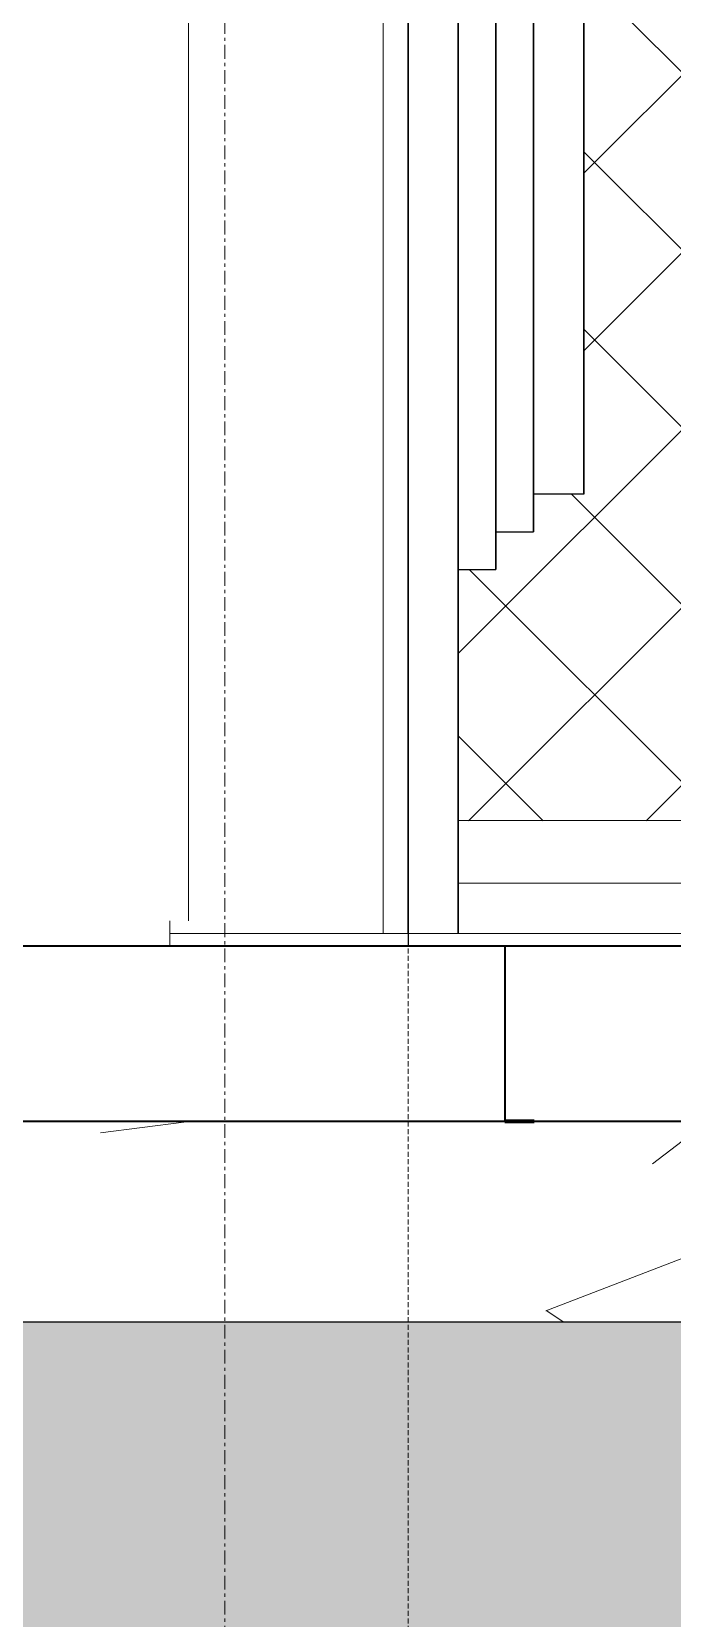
# Model space of a CAD drawing. Header units: millimetres. Extents: x 652554 to 1678317, y -308114 to 170803.
# Drawn here: x 755027 to 755282, y 153638 to 154270 of the extents above; entities that cross this region are included whole.
import ezdxf

# ---------------------------------------------------------------- set-up
doc = ezdxf.new("R2010")
doc.units = ezdxf.units.MM
for name, pattern in [('Centre', [31.749999999999996, 6.349999999999999, -4.7625, 15.875, -4.7625]), ('DPA_Grid _ Level 100', [10, 5.5, -1.6, 1.3, -1.6]), ('DPA_Hidden 50', [3, 2, -1])]:
    doc.linetypes.add(name, pattern=pattern)
doc.layers.add('000 - 0_HIDE_OBJ_FRAMING_DEF_SUB_1', color=251, linetype='Continuous')
doc.layers.add('DIM', color=1, linetype='Continuous')
for name, color, linetype, lineweight in [('A-DETL', 1, 'Continuous', 70), ('A-DETL-GENF', 2, 'Continuous', 35), ('A-DETL-THIN', 1, 'Continuous', 25), ('A-FLOR-E', 2, 'Continuous', 35), ('A-FLOR-FNSH', 2, 'Continuous', 70), ('A-FLOR-LEVL', 3, 'Continuous', 9), ('A-FLOR-PATT', 1, 'Continuous', 70), ('A-GENM', 1, 'Continuous', 9), ('A-GLAZ-CURT', 2, 'Continuous', 9), ('S-GRID', 251, 'Continuous', 9)]:
    doc.layers.add(name, color=color, linetype=linetype, lineweight=lineweight)

# ---------------------------------------------------------------- blocks, each defined once
blk = doc.blocks.new('DPA_CP_Fence Type D - Fence Post Left w MRTA Logo-15315861-2240-01 ENTRANCE 2 ELEVATION 2')
at = {"layer": 'A-GLAZ-CURT'}
h = blk.add_hatch(dxfattribs=at)
h.set_pattern_fill('FP_14', color=256, style=0, pattern_type=2)
h.set_pattern_definition([(45, (-16308.714, 101220), (-35.35533905932738, 35.35533905932738), []), (135, (-16308.714, 101220), (-35.35533905932738, -35.35533905932737), [])])
h.paths.add_polyline_path([(-16158.99284360619, 101269.8683475028), (-15621.49284360621, 101269.8683475028), (-15621.49284360621, 102030.0000000003), (-15623.49284360621, 102030.0000000003), (-15623.49284360621, 102080.0000000003), (-15621.49284360621, 102080.0000000003), (-15621.49284360621, 102180.0000000003), (-15601.29096996294, 102198.8990282256), (-15583.52570999661, 102209.8847019811), (-15565.03904005489, 102216.6499188311), (-15549.82816553666, 102219.0432060574), (-15538.99284360621, 102220.0000000003), (-15512.89202544471, 102216.395604002), (-15498.01275869091, 102211.2965206788), (-15485.19939820054, 102204.3264668591), (-15471.57405670641, 102194.9377364324), (-15456.49284360621, 102180.0000000003), (-15456.49284360621, 102080.0000000003), (-15454.49284360622, 102080.0000000003), (-15454.49284360622, 102030.0000000003), (-15456.49284360621, 102030.0000000003), (-15456.49284360621, 101450.0000000003), (-15121.20978921773, 101450.0000000003), (-15121.20978921773, 101320.0000000002), (-15034.59933444694, 101320.0000000001), (-15035.11016279712, 103151.6860431804), (-15051.01090235208, 103162.2973133036), (-15068.53149928672, 103168.4472148159), (-15083.71358904889, 103170.1316524979), (-16178.99284360621, 103170.1316524979), (-16178.99284360622, 102049.9999999999), (-16158.99284360622, 102049.9999999999), (-16158.99284360622, 102170.0000000003), (-16143.99284360621, 102170.0000000003), (-16143.99284360621, 102155.0000000003), (-16128.99284360622, 102155.0000000003), (-16128.99284360622, 102140.0000000003), (-16108.99284360621, 102140.0000000003), (-16108.99284360621, 101400.0000000003), (-16128.99284360622, 101400.0000000003), (-16128.99284360622, 101385.0000000003), (-16143.99284360621, 101385.0000000003), (-16143.99284360621, 101370.0000000003), (-16158.99284360622, 101370.0000000003), (-16158.99284360622, 101311.2848782787)])
h.paths.add_polyline_path([(-15502.00273698123, 102212.9981524992), (-15503.49739282399, 102213.447769165), (-15503.29250435286, 102213.3672510129)])
for p, q in [((-15621.36063437321, 101270.0000000003), (-16158.99284360619, 101270.0000000003)), ((-16158.99284360618, 101245.0000000002), (-15621.44326514382, 101245.0000000002)), ((-15621.44326514382, 101245.0000000002), (-16158.99284360618, 101245.0000000002))]:
    blk.add_line(p, q, dxfattribs=at)
blk = doc.blocks.new('System Panel - Facade Base Panel 20mm-12124468-2240-01 ENTRANCE 2 ELEVATION 2')
at = {"layer": 'A-GLAZ-CURT'}
blk.add_line((-16188.99285879998, 101225.0000000002), (-16188.99285879998, 102449.9999999997), dxfattribs=at)
blk = doc.blocks.new('DPA_CP_Entrance Facade Base Panel - Facade Base Panel-12124368-2240-01 ENTRANCE 2 ELEVATION 2')
at = {"layer": '000 - 0_HIDE_OBJ_FRAMING_DEF_SUB_1'}
for p, q in [((-16178.99284360621, 101225.0000000002), (-16178.99284360621, 102449.9999999997)), ((-16178.99284360621, 102449.9999999997), (-16178.99284360621, 101225.0000000002)), ((-16158.99284360621, 102170.0000000002), (-16158.99284360621, 101370.0000000002)), ((-16158.99284360621, 101370.0000000002), (-16158.99284360621, 102170.0000000002)), ((-16143.9928436062, 101370.0000000002), (-16143.9928436062, 102170.0000000002)), ((-16143.9928436062, 102155.0000000002), (-16143.9928436062, 101385.0000000002)), ((-16128.99284360621, 101385.0000000002), (-16128.99284360621, 102155.0000000002)), ((-16158.99284360621, 101400.0000000002), (-16158.99284360621, 102140.0000000002)), ((-16158.99284360621, 102140.0000000002), (-16158.99284360621, 101400.0000000002)), ((-16158.99284360621, 102140.0000000002), (-16158.99284360621, 101400.0000000002)), ((-16158.99284360621, 101400.0000000002), (-16158.99284360621, 102140.0000000002)), ((-16128.99284360621, 102140.0000000002), (-16128.99284360621, 101400.0000000002)), ((-16108.99284360621, 102140.0000000002), (-16108.99284360621, 101400.0000000002)), ((-16108.99284360621, 101400.0000000002), (-16108.99284360621, 102140.0000000002)), ((-16178.99284360621, 102049.9999999997), (-16178.99284360621, 101225.0000000002)), ((-16178.99284360621, 102049.9999999997), (-16178.99284360621, 101225.0000000002)), ((-16158.99284360618, 101225.0000000002), (-16158.99284360618, 102049.9999999997)), ((-16158.99284360619, 102049.9999999997), (-16158.99284360619, 101225.0000000002)), ((-16143.99284360621, 101400.0000000002), (-16143.99284360621, 101370.0000000002)), ((-16143.99284360621, 101385.0000000002), (-16143.99284360621, 101400.0000000002)), ((-16128.99284360621, 101400.0000000002), (-16128.99284360621, 101385.0000000002)), ((-16108.99284360621, 101400.0000000002), (-16128.99284360621, 101400.0000000002)), ((-16108.99284360621, 101400.0000000002), (-16128.99284360621, 101400.0000000002)), ((-16143.9928436062, 101385.0000000002), (-16128.99284360621, 101385.0000000002)), ((-16143.99284360621, 101385.0000000002), (-16128.99284360621, 101385.0000000002)), ((-16158.99284360621, 101370.0000000002), (-16143.9928436062, 101370.0000000002)), ((-16158.99284360621, 101370.0000000002), (-16143.99284360621, 101370.0000000002))]:
    blk.add_line(p, q, dxfattribs=at)
blk = doc.blocks.new('DPA_CP_Entrance Facade Base Panel - Facade Base Panel-V375-2240-01 ENTRANCE 2 ELEVATION 2')
at = {"layer": 'A-GLAZ-CURT'}
for p, q in [((-16178.99284360621, 101225.0000000002), (-16178.99284360621, 102449.9999999997)), ((-16178.99284360621, 102449.9999999997), (-16178.99284360621, 101225.0000000002)), ((-16158.99284360621, 102170.0000000002), (-16158.99284360621, 101370.0000000002)), ((-16158.99284360622, 101370.0000000002), (-16158.99284360622, 102170.0000000002)), ((-16158.99284360621, 101400.0000000002), (-16158.99284360621, 102140.0000000002)), ((-16158.99284360622, 102140.0000000002), (-16158.99284360622, 101400.0000000002)), ((-16158.99284360622, 102140.0000000002), (-16158.99284360622, 101400.0000000002)), ((-16158.99284360621, 101400.0000000002), (-16158.99284360621, 102140.0000000002)), ((-16108.99284360621, 102140.0000000002), (-16108.99284360621, 101400.0000000002)), ((-16108.99284360622, 101400.0000000002), (-16108.99284360622, 102140.0000000002)), ((-16178.99284360621, 102049.9999999997), (-16178.99284360621, 101225.0000000002)), ((-16178.99284360622, 102049.9999999997), (-16178.99284360622, 101225.0000000002)), ((-16158.99284360619, 101225.0000000002), (-16158.99284360619, 102049.9999999997)), ((-16158.99284360619, 102049.9999999997), (-16158.99284360619, 101225.0000000002)), ((-16143.99284360621, 101370.0000000002), (-16143.99284360621, 101400.0000000002)), ((-16143.99284360622, 101400.0000000002), (-16143.99284360622, 101370.0000000002)), ((-16143.99284360621, 101400.0000000002), (-16143.99284360621, 101385.0000000002)), ((-16143.99284360622, 101385.0000000002), (-16143.99284360622, 101400.0000000002)), ((-16128.99284360621, 101385.0000000002), (-16128.99284360621, 101400.0000000002)), ((-16128.99284360622, 101400.0000000002), (-16128.99284360622, 101385.0000000002)), ((-16108.99284360622, 101400.0000000002), (-16128.99284360621, 101400.0000000002)), ((-16108.99284360621, 101400.0000000002), (-16128.99284360621, 101400.0000000002)), ((-16143.99284360621, 101385.0000000002), (-16128.99284360621, 101385.0000000002)), ((-16143.99284360622, 101385.0000000002), (-16128.99284360622, 101385.0000000002)), ((-16158.99284360621, 101370.0000000002), (-16143.99284360621, 101370.0000000002)), ((-16158.99284360622, 101370.0000000002), (-16143.99284360622, 101370.0000000002))]:
    blk.add_line(p, q, dxfattribs=at)
blk = doc.blocks.new('DPA_CP_Entrance Facade Base Panel - Facade Base Panel-12124438-2240-01 ENTRANCE 2 ELEVATION 2')
at = {"layer": 'A-GLAZ-CURT'}
for p, q in [((-16178.99284360623, 101225.0000000002), (-16178.99284360623, 102449.9999999997)), ((-16178.99284360623, 102449.9999999997), (-16178.99284360623, 101225.0000000002)), ((-16158.99284360623, 102170.0000000002), (-16158.99284360623, 101370.0000000002)), ((-16158.99284360623, 101370.0000000002), (-16158.99284360623, 102170.0000000002)), ((-16158.99284360623, 101400.0000000002), (-16158.99284360623, 102140.0000000002)), ((-16158.99284360623, 102140.0000000002), (-16158.99284360623, 101400.0000000002)), ((-16158.99284360623, 102140.0000000002), (-16158.99284360623, 101400.0000000002)), ((-16158.99284360623, 101400.0000000002), (-16158.99284360623, 102140.0000000002)), ((-16108.99284360623, 102140.0000000002), (-16108.99284360623, 101400.0000000002)), ((-16108.99284360623, 101400.0000000002), (-16108.99284360623, 102140.0000000002)), ((-16178.99284360623, 102049.9999999997), (-16178.99284360623, 101225.0000000002)), ((-16178.99284360623, 102049.9999999997), (-16178.99284360623, 101225.0000000002)), ((-16158.9928436062, 101225.0000000002), (-16158.9928436062, 102049.9999999997)), ((-16158.9928436062, 102049.9999999997), (-16158.9928436062, 101225.0000000002)), ((-16143.99284360623, 101370.0000000002), (-16143.99284360623, 101400.0000000002)), ((-16143.99284360623, 101400.0000000002), (-16143.99284360623, 101370.0000000002)), ((-16143.99284360623, 101400.0000000002), (-16143.99284360623, 101385.0000000002)), ((-16143.99284360623, 101385.0000000002), (-16143.99284360623, 101400.0000000002)), ((-16128.99284360623, 101385.0000000002), (-16128.99284360623, 101400.0000000002)), ((-16128.99284360623, 101400.0000000002), (-16128.99284360623, 101385.0000000002)), ((-16108.99284360623, 101400.0000000002), (-16128.99284360621, 101400.0000000002)), ((-16108.99284360623, 101400.0000000002), (-16128.99284360621, 101400.0000000002)), ((-16143.99284360623, 101385.0000000002), (-16128.99284360623, 101385.0000000002)), ((-16143.99284360623, 101385.0000000002), (-16128.99284360623, 101385.0000000002)), ((-16158.99284360623, 101370.0000000002), (-16143.99284360623, 101370.0000000002)), ((-16158.99284360623, 101370.0000000002), (-16143.99284360623, 101370.0000000002))]:
    blk.add_line(p, q, dxfattribs=at)
blk = doc.blocks.new('BOLLARD - BOLLARD-V453-2240-01 ENTRANCE 2 ELEVATION 2')
at = {"layer": 'A-GENM'}
for p, q in [((-16266.49284376932, 101230.0000000003), (-16266.49284376932, 102180.0000000003)), ((-16273.99284376933, 101220.0000000001), (-16273.99284376933, 101230.0000000003))]:
    blk.add_line(p, q, dxfattribs=at)
blk = doc.blocks.new('DPA_Drainage Gutter_Landscape_Type A - DPA_Drainage Gutter_Landscape_Type A-17303507-2240-01 ENTRANCE 2 ELEVATION 2')
at = {"layer": 'A-GENM'}
for p, q in [((-16274.12259456616, 101225.0000000002), (-15826.30535629656, 101225.0000000002)), ((-16023.80535629648, 101225.0000000002), (-16274.12259456616, 101225.0000000002)), ((-16249.44885731194, 101225.0000000002), (-16274.12259456616, 101225.0000000002)), ((-16274.12259456616, 101225.0000000002), (-16238.19052706274, 101225.0000000002)), ((-16266.76936538763, 101225.0000000002), (-16274.12259456616, 101225.0000000002)), ((-16274.12259456616, 101225.0000000002), (-16255.51103513843, 101225.0000000002)), ((-16272.83154321412, 101225.0000000002), (-16274.12259456616, 101225.0000000002)), ((-16274.12259456616, 101225.0000000002), (-16272.83154321412, 101225.0000000002)), ((-16241.83987346334, 101225.0000000002), (-16274.12259456616, 101225.0000000002)), ((-16274.12259456616, 101225.0000000002), (-16269.33154321412, 101225.0000000002)), ((-16259.16038153903, 101225.0000000002), (-16274.12259456616, 101225.0000000002)), ((-16274.12259456616, 101225.0000000002), (-16247.90205128983, 101225.0000000002)), ((-16265.22255936552, 101225.0000000002), (-16274.12259456616, 101225.0000000002)), ((-16274.12259456616, 101225.0000000002), (-16265.22255936552, 101225.0000000002)), ((-15835.86753412304, 101225.0000000002), (-16274.12259456616, 101225.0000000002)), ((-16274.12259456616, 101225.0000000002), (-15885.86753412303, 101225.0000000002)), ((-15973.86753412299, 101225.0000000002), (-16274.12259456616, 101225.0000000002)), ((-16274.12259456616, 101225.0000000002), (-16023.86753412297, 101225.0000000002)), ((-16232.12834923625, 101225.0000000002), (-16270.87834923623, 101225.0000000002)), ((-16270.87834923623, 101225.0000000002), (-16259.62001898703, 101225.0000000002)), ((-16269.33154321412, 101225.0000000002), (-16230.58154321414, 101225.0000000002)), ((-16255.51103513843, 101225.0000000002), (-16266.76936538763, 101225.0000000002)), ((-16224.51936538764, 101225.0000000002), (-16263.26936538763, 101225.0000000002)), ((-16263.26936538763, 101225.0000000002), (-16252.01103513843, 101225.0000000002)), ((-16259.62001898703, 101225.0000000002), (-16220.87001898705, 101225.0000000002)), ((-16247.90205128983, 101225.0000000002), (-16259.16038153903, 101225.0000000002)), ((-16214.80784116056, 101225.0000000002), (-16253.55784116054, 101225.0000000002)), ((-16253.55784116054, 101225.0000000002), (-16242.29951091134, 101225.0000000002)), ((-16252.01103513843, 101225.0000000002), (-16213.26103513845, 101225.0000000002)), ((-16238.19052706274, 101225.0000000002), (-16249.44885731194, 101225.0000000002)), ((-16207.19885731195, 101225.0000000002), (-16245.94885731194, 101225.0000000002)), ((-16245.94885731194, 101225.0000000002), (-16234.69052706274, 101225.0000000002)), ((-16242.29951091134, 101225.0000000002), (-16203.54951091136, 101225.0000000002)), ((-16230.58154321414, 101225.0000000002), (-16241.83987346334, 101225.0000000002)), ((-16197.48733308487, 101225.0000000002), (-16236.23733308485, 101225.0000000002)), ((-16236.23733308485, 101225.0000000002), (-16224.97900283565, 101225.0000000002)), ((-16234.69052706274, 101225.0000000002), (-16195.94052706276, 101225.0000000002)), ((-16220.87001898705, 101225.0000000002), (-16232.12834923625, 101225.0000000002)), ((-16189.87834923626, 101225.0000000002), (-16228.62834923625, 101225.0000000002)), ((-16228.62834923625, 101225.0000000002), (-16217.37001898705, 101225.0000000002)), ((-16224.97900283565, 101225.0000000002), (-16186.22900283567, 101225.0000000002)), ((-16213.26103513845, 101225.0000000002), (-16224.51936538764, 101225.0000000002)), ((-16180.16682500918, 101225.0000000002), (-16218.91682500916, 101225.0000000002)), ((-16218.91682500916, 101225.0000000002), (-16207.65849475996, 101225.0000000002)), ((-16217.37001898705, 101225.0000000002), (-16178.62001898707, 101225.0000000002)), ((-16203.54951091136, 101225.0000000002), (-16214.80784116056, 101225.0000000002)), ((-16172.55784116057, 101225.0000000002), (-16211.30784116056, 101225.0000000002)), ((-16211.30784116056, 101225.0000000002), (-16200.04951091136, 101225.0000000002)), ((-16207.65849475996, 101225.0000000002), (-16168.90849475998, 101225.0000000002)), ((-16195.94052706276, 101225.0000000002), (-16207.19885731195, 101225.0000000002)), ((-16162.84631693348, 101225.0000000002), (-16201.59631693347, 101225.0000000002)), ((-16201.59631693347, 101225.0000000002), (-16190.33798668427, 101225.0000000002)), ((-16200.04951091136, 101225.0000000002), (-16161.29951091137, 101225.0000000002)), ((-16186.22900283567, 101225.0000000002), (-16197.48733308487, 101225.0000000002)), ((-16155.23733308488, 101225.0000000002), (-16193.98733308487, 101225.0000000002)), ((-16193.98733308487, 101225.0000000002), (-16182.72900283567, 101225.0000000002)), ((-16190.33798668427, 101225.0000000002), (-16151.58798668429, 101225.0000000002)), ((-16178.62001898707, 101225.0000000002), (-16189.87834923626, 101225.0000000002)), ((-16145.52580885779, 101225.0000000002), (-16184.27580885778, 101225.0000000002)), ((-16184.27580885778, 101225.0000000002), (-16173.01747860858, 101225.0000000002)), ((-16182.72900283567, 101225.0000000002), (-16143.97900283568, 101225.0000000002)), ((-16168.90849475998, 101225.0000000002), (-16180.16682500918, 101225.0000000002)), ((-16137.91682500919, 101225.0000000002), (-16176.66682500918, 101225.0000000002)), ((-16176.66682500918, 101225.0000000002), (-16165.40849475998, 101225.0000000002)), ((-16173.01747860858, 101225.0000000002), (-16134.2674786086, 101225.0000000002)), ((-16161.29951091137, 101225.0000000002), (-16172.55784116057, 101225.0000000002)), ((-16128.86683679676, 101225.0000000002), (-16166.95530078209, 101225.0000000002)), ((-16166.95530078209, 101225.0000000002), (-16155.69697053289, 101225.0000000002)), ((-16165.40849475998, 101225.0000000002), (-16126.65849475999, 101225.0000000002)), ((-16151.58798668429, 101225.0000000002), (-16162.84631693348, 101225.0000000002)), ((-16120.5963169335, 101225.0000000002), (-16159.34631693348, 101225.0000000002)), ((-16159.34631693348, 101225.0000000002), (-16148.08798668429, 101225.0000000002)), ((-16155.69697053289, 101225.0000000002), (-16116.9469705329, 101225.0000000002)), ((-16143.97900283568, 101225.0000000002), (-16155.23733308488, 101225.0000000002)), ((-16110.88479270641, 101225.0000000002), (-16149.6347927064, 101225.0000000002)), ((-16149.6347927064, 101225.0000000002), (-16138.3764624572, 101225.0000000002)), ((-16148.08798668429, 101225.0000000002), (-16109.3379866843, 101225.0000000002)), ((-16134.2674786086, 101225.0000000002), (-16145.52580885779, 101225.0000000002)), ((-16103.27580885781, 101225.0000000002), (-16142.02580885779, 101225.0000000002)), ((-16142.02580885779, 101225.0000000002), (-16130.7674786086, 101225.0000000002)), ((-16138.3764624572, 101225.0000000002), (-16099.62646245721, 101225.0000000002)), ((-16126.65849475999, 101225.0000000002), (-16137.91682500919, 101225.0000000002)), ((-16093.56428463072, 101225.0000000002), (-16132.31428463071, 101225.0000000002)), ((-16132.31428463071, 101225.0000000002), (-16121.05595438151, 101225.0000000002)), ((-16130.7674786086, 101225.0000000002), (-16092.01747860861, 101225.0000000002)), ((-16116.9469705329, 101225.0000000002), (-16128.2053007821, 101225.0000000002)), ((-16085.95530078212, 101225.0000000002), (-16124.7053007821, 101225.0000000002)), ((-16124.7053007821, 101225.0000000002), (-16113.4469705329, 101225.0000000002)), ((-16121.05595438151, 101225.0000000002), (-16082.30595438152, 101225.0000000002)), ((-16109.3379866843, 101225.0000000002), (-16120.5963169335, 101225.0000000002)), ((-16076.24377655503, 101225.0000000002), (-16114.99377655501, 101225.0000000002)), ((-16114.99377655501, 101225.0000000002), (-16103.73544630581, 101225.0000000002)), ((-16113.4469705329, 101225.0000000002), (-16074.69697053292, 101225.0000000002)), ((-16099.62646245721, 101225.0000000002), (-16110.88479270641, 101225.0000000002)), ((-16068.63479270643, 101225.0000000002), (-16107.38479270641, 101225.0000000002)), ((-16107.38479270641, 101225.0000000002), (-16096.12646245721, 101225.0000000002)), ((-16103.73544630581, 101225.0000000002), (-16064.98544630583, 101225.0000000002)), ((-16092.01747860861, 101225.0000000002), (-16103.27580885781, 101225.0000000002)), ((-16058.92326847934, 101225.0000000002), (-16097.67326847932, 101225.0000000002)), ((-16097.67326847932, 101225.0000000002), (-16086.41493823012, 101225.0000000002)), ((-16096.12646245721, 101225.0000000002), (-16057.37646245723, 101225.0000000002)), ((-16082.30595438152, 101225.0000000002), (-16093.56428463072, 101225.0000000002)), ((-16051.31428463074, 101225.0000000002), (-16090.06428463072, 101225.0000000002)), ((-16090.06428463072, 101225.0000000002), (-16078.80595438152, 101225.0000000002)), ((-16086.41493823012, 101225.0000000002), (-16047.66493823014, 101225.0000000002)), ((-16074.69697053292, 101225.0000000002), (-16085.95530078212, 101225.0000000002)), ((-16041.60276040365, 101225.0000000002), (-16080.35276040363, 101225.0000000002)), ((-16080.35276040363, 101225.0000000002), (-16069.09443015443, 101225.0000000002)), ((-16078.80595438152, 101225.0000000002), (-16040.05595438154, 101225.0000000002)), ((-16064.98544630583, 101225.0000000002), (-16076.24377655503, 101225.0000000002))]:
    blk.add_line(p, q, dxfattribs=at)
blk = doc.blocks.new('DPA_Drainage Gutter_Landscape_Type A - DPA_Drainage Gutter_Landscape_Type A-17959402-2240-01 ENTRANCE 2 ELEVATION 2')
at = {"layer": 'A-GENM'}
for p, q in [((-16158.99284360619, 101225.0000000002), (-16076.68045163817, 101225.0000000002)), ((-16076.68045163817, 101225.0000000002), (-16158.99284360619, 101225.0000000002)), ((-16157.68045163817, 101225.0000000002), (-16158.99284360619, 101225.0000000002)), ((-16158.99284360619, 101225.0000000002), (-16157.68045163817, 101225.0000000002)), ((-16157.68045163817, 101225.0000000002), (-16158.99284360619, 101225.0000000002)), ((-16158.99284360619, 101225.0000000002), (-16157.68045163817, 101225.0000000002)), ((-16083.68045163817, 101225.0000000002), (-16158.99284360618, 101225.0000000002)), ((-16158.99284360618, 101225.0000000002), (-16083.68045163817, 101225.0000000002)), ((-16083.68045163817, 101225.0000000002), (-16158.99284360618, 101225.0000000002)), ((-16158.99284360618, 101225.0000000002), (-16083.68045163817, 101225.0000000002)), ((-16137.68045163817, 101225.0000000002), (-16150.68045163817, 101225.0000000002)), ((-16150.68045163817, 101225.0000000002), (-16137.68045163817, 101225.0000000002)), ((-16137.68045163817, 101225.0000000002), (-16150.68045163817, 101225.0000000002)), ((-16150.68045163817, 101225.0000000002), (-16137.68045163817, 101225.0000000002)), ((-16117.68045163817, 101225.0000000002), (-16130.68045163817, 101225.0000000002)), ((-16130.68045163817, 101225.0000000002), (-16117.68045163817, 101225.0000000002)), ((-16117.68045163817, 101225.0000000002), (-16130.68045163817, 101225.0000000002)), ((-16130.68045163817, 101225.0000000002), (-16117.68045163817, 101225.0000000002)), ((-16097.68045163817, 101225.0000000002), (-16110.68045163817, 101225.0000000002)), ((-16110.68045163817, 101225.0000000002), (-16097.68045163817, 101225.0000000002)), ((-16097.68045163817, 101225.0000000002), (-16110.68045163817, 101225.0000000002)), ((-16110.68045163817, 101225.0000000002), (-16097.68045163817, 101225.0000000002)), ((-16083.68045163817, 101225.0000000002), (-16090.68045163817, 101225.0000000002)), ((-16090.68045163817, 101225.0000000002), (-16083.68045163817, 101225.0000000002)), ((-16083.68045163817, 101225.0000000002), (-16090.68045163817, 101225.0000000002)), ((-16090.68045163817, 101225.0000000002), (-16083.68045163817, 101225.0000000002)), ((-16077.83664770345, 101225.0000000002), (-15613.9928436062, 101225.0000000002)), ((-15613.9928436062, 101225.0000000002), (-16077.83664770345, 101225.0000000002))]:
    blk.add_line(p, q, dxfattribs=at)

msp = doc.modelspace()

# ---------------------------------------------------------------- hatches: boundary and pattern name
at = {"layer": 'A-DETL-GENF', "lineweight": 9}
h = msp.add_hatch(dxfattribs=at)
h.set_pattern_fill('FP_19', color=9, style=0, pattern_type=2)
h.set_pattern_definition([(45, (761426.8914218515, 52685.49517431902), (0, 449.0128060534577), [317.5, -317.5]), (45, (761342.7024218515, 52769.68317431898), (0, 449.0128060534577), [317.5, -317.5]), (45, (761258.5144218514, 52853.872174319), (0, 449.0128060534577), [317.5, -317.5]), (135, (761258.5144218514, 52910.00617431902), (-449.0128060534577, 2.842170943040401e-14), [317.5, -317.5]), (135, (761342.7024218515, 52994.19417431898), (-449.0128060534577, 2.842170943040401e-14), [317.5, -317.5]), (135, (761426.8914218515, 53078.38217431901), (-449.0128060534577, 2.842170943040401e-14), [317.5, -317.5])])
h.paths.add_polyline_path([(748115.945620923, 151947.1194097258), (762777.300186143, 151947.1194097258), (762777.300186143, 153755.4951743193), (725244.2324991795, 153755.4951743193), (725244.2324991795, 151947.1194097258), (747822.7185296185, 151947.1194097258)])
at = {"layer": 'A-FLOR-PATT', "lineweight": 9}
h = msp.add_hatch(dxfattribs=at)
h.set_pattern_fill('FP_11', color=256, style=0, pattern_type=2)
h.set_pattern_definition([(49.99999999999999, (761426.8914218515, 52685.49517431902), (728.73650110752, -63.75582262483607), [76.2, -838.2]), (355, (761426.8914218515, 52685.49517431902), (-140.9716152248045, 764.2276025857151), [60.96, -670.56]), (100.451, (761487.6194218515, 52680.18217431899), (587.770006663837, 700.4667512811675), [64.76, -712.36]), (46.184, (761426.8914218515, 52888.695174319), (1084.316239662759, -168.1709612287867), [114.3, -1257.3]), (96.63599999999998, (761517.2514218515, 52874.681174319), (949.6099128555585, 989.7098464133105), [97.13999999999994, -1068.539999999999]), (351.184, (761426.8914218515, 52888.695174319), (949.620552888774, 989.7011531044203), [91.44, -1005.84]), (21, (761528.4914218514, 52837.89517431898), (606.4578690252075, -409.0605652741465), [76.2, -838.2]), (326, (761528.4914218514, 52837.89517431898), (247.208340968463, 736.752917204011), [60.96, -670.56]), (71.45100000000001, (761579.0294218514, 52803.80717431899), (853.6682507774542, 327.6854711435369), [64.76, -712.36]), (37.50000000000001, (761426.8914218515, 52685.49517431902), (12.35469342532113, 338.2201185742302), [33.528, -628.904, 33.528, -647.192, -673.1]), (37.50000000000001, (761426.8914218515, 52685.49517431902), (12.35469342532113, 338.2201185742302), [-1343.152, 33.528, -639.572]), (7.499999999999999, (761426.8914218515, 52685.49517431902), (267.2788744354337, 400.7221270887442), [33.528, -354.584, 33.528, -613.664, -256.54]), (7.499999999999999, (761426.8914218515, 52685.49517431902), (267.2788744354337, 400.7221270887442), [-1035.304, 33.528, -223.012]), (327.5, (761200.3234218514, 52685.49517431902), (542.363331518853, -22.91534459201296), [33.528, -220.472, 33.528, -758.952, -1051.56]), (327.5, (761200.3234218514, 52685.49517431902), (542.363331518853, -22.91534459201296), [-1046.48, 33.528, -1018.032]), (317.5, (761098.7234218514, 52685.49517431902), (592.5169587678777, 101.7071067647936), [33.528, -296.672, 33.528, -492.76, -746.76]), (317.5, (761098.7234218514, 52685.49517431902), (592.5169587678777, 101.7071067647936), [-856.488, 33.528, -713.232])])
h.paths.add_polyline_path([(761868.3075530307, 153755.4951743193), (762777.300186143, 153755.4951743193), (762777.300186143, 153835.4951743191), (761868.3075530307, 153835.4951743191)])
h.paths.add_polyline_path([(751781.284262228, 153755.4951743193), (758452.8753811766, 153755.4951743193), (758452.8753811766, 153835.4951743191), (751724.2122941602, 153835.4951743191), (751724.2122941602, 153755.4951743193)])

# ---------------------------------------------------------------- linework, layer by layer
at = {"layer": 'A-DETL', "color": 9, "linetype": 'DPA_Hidden 50', "lineweight": 9}
msp.add_line((755176.5765782453, 153925.4951743192), (755176.5765782453, 151947.1194097257), dxfattribs=at)
at = {"layer": 'A-DETL'}
msp.add_line((755226.7979813134, 153835.495174319), (755215.182795379, 153835.495174319), dxfattribs=at)
msp.add_line((755226.7979813134, 153835.495174319), (755215.182795379, 153835.495174319), dxfattribs=at)
msp.add_line((755226.7979813134, 153835.495174319), (755215.182795379, 153835.495174319), dxfattribs=at)
at = {"layer": 'A-DETL-THIN'}
msp.add_line((762777.300186143, 153755.4951743192), (725244.2324991795, 153755.4951743192), dxfattribs=at)
at = {"layer": 'A-FLOR-E'}
for p, q in [((751724.21229416, 153905.495174319), (755215.1827953776, 153905.495174319)), ((755215.1827953776, 153905.495174319), (755215.1827953776, 153835.495174319)), ((755215.1827953773, 153905.495174319), (758633.9871449635, 153905.495174319)), ((755215.1827953794, 153835.495174319), (751724.2122941603, 153835.495174319)), ((758633.9871449639, 153835.495174319), (755215.182795379, 153835.495174319))]:
    msp.add_line(p, q, dxfattribs=at)
at = {"layer": 'A-FLOR-FNSH', "color": 7, "lineweight": 25}
msp.add_line((758452.8753811766, 153835.495174319), (751724.2122941602, 153835.495174319), dxfattribs=at)
at = {"layer": 'A-FLOR-LEVL', "linetype": 'Centre'}
for p, q in [((725077.5054091611, 153905.4951743192), (766666.9021277926, 153905.4951743192)), ((725077.5054091631, 153835.495174319), (764833.481943069, 153835.495174319))]:
    msp.add_line(p, q, dxfattribs=at)
at = {"layer": 'DIM', "color": 6}
msp.add_lwpolyline([(734396.5516192183, 158230.4951743189), (755176.5765782453, 158230.4951743189), (755176.5765782453, 153905.4951743192), (734396.5516192183, 153905.4951743192)], close=True, dxfattribs=at)
at = {"layer": 'S-GRID', "linetype": 'DPA_Grid _ Level 100'}
msp.add_line((755103.5517056749, 150329.0172266857), (755103.5517056749, 169435.9860454035), dxfattribs=at)

# ---------------------------------------------------------------- block references
at = {"layer": 'A-GENM'}
for name in ['BOLLARD - BOLLARD-V453-2240-01 ENTRANCE 2 ELEVATION 2', 'DPA_Drainage Gutter_Landscape_Type A - DPA_Drainage Gutter_Landscape_Type A-17959402-2240-01 ENTRANCE 2 ELEVATION 2', 'DPA_Drainage Gutter_Landscape_Type A - DPA_Drainage Gutter_Landscape_Type A-17303507-2240-01 ENTRANCE 2 ELEVATION 2']:
    msp.add_blockref(name, (771355.5694218514, 52685.49517431902), dxfattribs=at)
at = {"layer": 'A-GLAZ-CURT'}
for name in ['DPA_CP_Fence Type D - Fence Post Left w MRTA Logo-15315861-2240-01 ENTRANCE 2 ELEVATION 2', 'System Panel - Facade Base Panel 20mm-12124468-2240-01 ENTRANCE 2 ELEVATION 2', 'DPA_CP_Entrance Facade Base Panel - Facade Base Panel-12124368-2240-01 ENTRANCE 2 ELEVATION 2', 'DPA_CP_Entrance Facade Base Panel - Facade Base Panel-V375-2240-01 ENTRANCE 2 ELEVATION 2', 'DPA_CP_Entrance Facade Base Panel - Facade Base Panel-V375-2240-01 ENTRANCE 2 ELEVATION 2', 'DPA_CP_Entrance Facade Base Panel - Facade Base Panel-V375-2240-01 ENTRANCE 2 ELEVATION 2', 'DPA_CP_Entrance Facade Base Panel - Facade Base Panel-V375-2240-01 ENTRANCE 2 ELEVATION 2', 'DPA_CP_Entrance Facade Base Panel - Facade Base Panel-12124438-2240-01 ENTRANCE 2 ELEVATION 2']:
    msp.add_blockref(name, (771355.5694218514, 52685.49517431902), dxfattribs=at)

doc.saveas('drawing.dxf')
